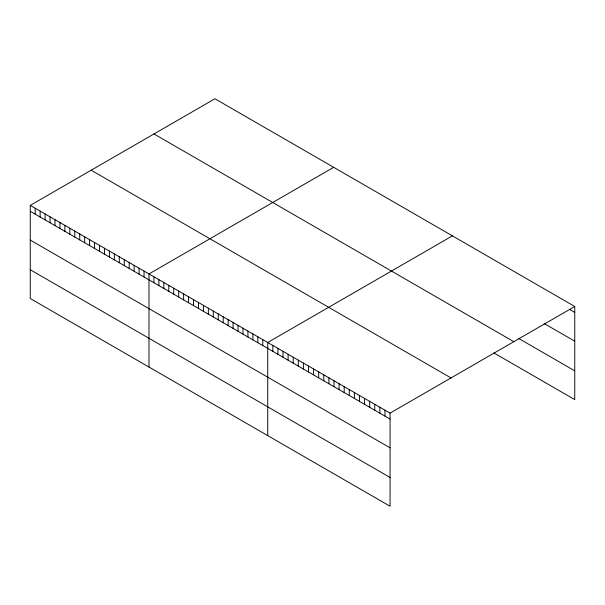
<?xml version="1.0" encoding="UTF-8"?>
<svg xmlns="http://www.w3.org/2000/svg" width="605" height="605" viewBox="0 0 605 605"><rect width="100%" height="100%" fill="white"/><g stroke="black" fill="none" stroke-linecap="round" stroke-linejoin="round"><path stroke-width="0.91" d="M30.25 205.39L390.066 413.124L390.066 506.241L30.25 298.507L30.25 205.39L214.934 98.759L574.75 306.493L574.75 399.61L493.922 352.949M333.673 167.313L148.989 273.936L148.989 367.061M452.411 235.867L267.728 342.49L267.728 435.608M390.066 413.124L574.75 306.493M569.653 309.48L574.75 312.422M544.167 323.539L574.75 341.197M518.682 338.467L574.75 370.842M153.988 133.947L513.804 341.681M91.196 170.202L451.012 377.936M30.25 211.319L390.066 419.053M30.25 240.087L390.066 447.821M30.25 269.732L390.066 477.466M384.969 410.182L384.969 416.111M379.872 407.233L379.872 413.17M374.767 404.291L374.767 410.22M369.67 401.349L369.67 407.278M364.573 398.408L364.573 404.337M359.476 395.466L359.476 401.395M354.379 392.524L354.379 398.453M349.282 389.582L349.282 395.511M344.185 386.633L344.185 392.569M339.087 383.691L339.087 389.62M333.99 380.749L333.99 386.678M328.893 377.807L328.893 383.736M323.796 374.866L323.796 380.795M318.699 371.924L318.699 377.853M313.602 368.982L313.602 374.911M308.505 366.033L308.505 371.969M303.407 363.091L303.407 369.02M298.31 360.149L298.31 366.078M293.213 357.207L293.213 363.136M288.116 354.265L288.116 360.194M283.019 351.323L283.019 357.252M277.922 348.382L277.922 354.311M272.825 345.432L272.825 351.361M262.782 339.639L262.782 345.568M257.828 336.781L257.828 342.71M252.882 333.922L252.882 339.851M247.937 331.064L247.937 337M242.991 328.212L242.991 334.141M238.045 325.354L238.045 331.283M233.091 322.495L233.091 328.424M228.145 319.644L228.145 325.573M223.2 316.786L223.2 322.715M218.254 313.927L218.254 319.856M213.308 311.076L213.308 317.005M208.354 308.217L208.354 314.146M203.409 305.359L203.409 311.288M198.463 302.5L198.463 308.437M193.517 299.649L193.517 305.578M188.571 296.79L188.571 302.719M183.618 293.932L183.618 299.861M178.672 291.081L178.672 297.01M173.726 288.222L173.726 294.151M168.78 285.363L168.78 291.292M163.834 282.512L163.834 288.441M158.881 279.654L158.881 285.583M153.935 276.795L153.935 282.724M144.043 271.085L144.043 277.014M139.097 268.227L139.097 274.156M134.144 265.368L134.144 271.297M129.198 262.517L129.198 268.446M124.252 259.658L124.252 265.587M119.306 256.8L119.306 262.729M114.353 253.941L114.353 259.878M109.407 251.09L109.407 257.019M104.461 248.232L104.461 254.16M99.515 245.373L99.515 251.302M94.569 242.522L94.569 248.451M89.616 239.663L89.616 245.592M84.67 236.805L84.67 242.734M79.724 233.953L79.724 239.882M74.778 231.095L74.778 237.024M69.832 228.236L69.832 234.165M64.879 225.378L64.879 231.314M59.933 222.527L59.933 228.456M54.987 219.668L54.987 225.597M50.041 216.809L50.041 222.738M45.095 213.958L45.095 219.887M40.142 211.1L40.142 217.029M35.196 208.241L35.196 214.17"/></g></svg>
